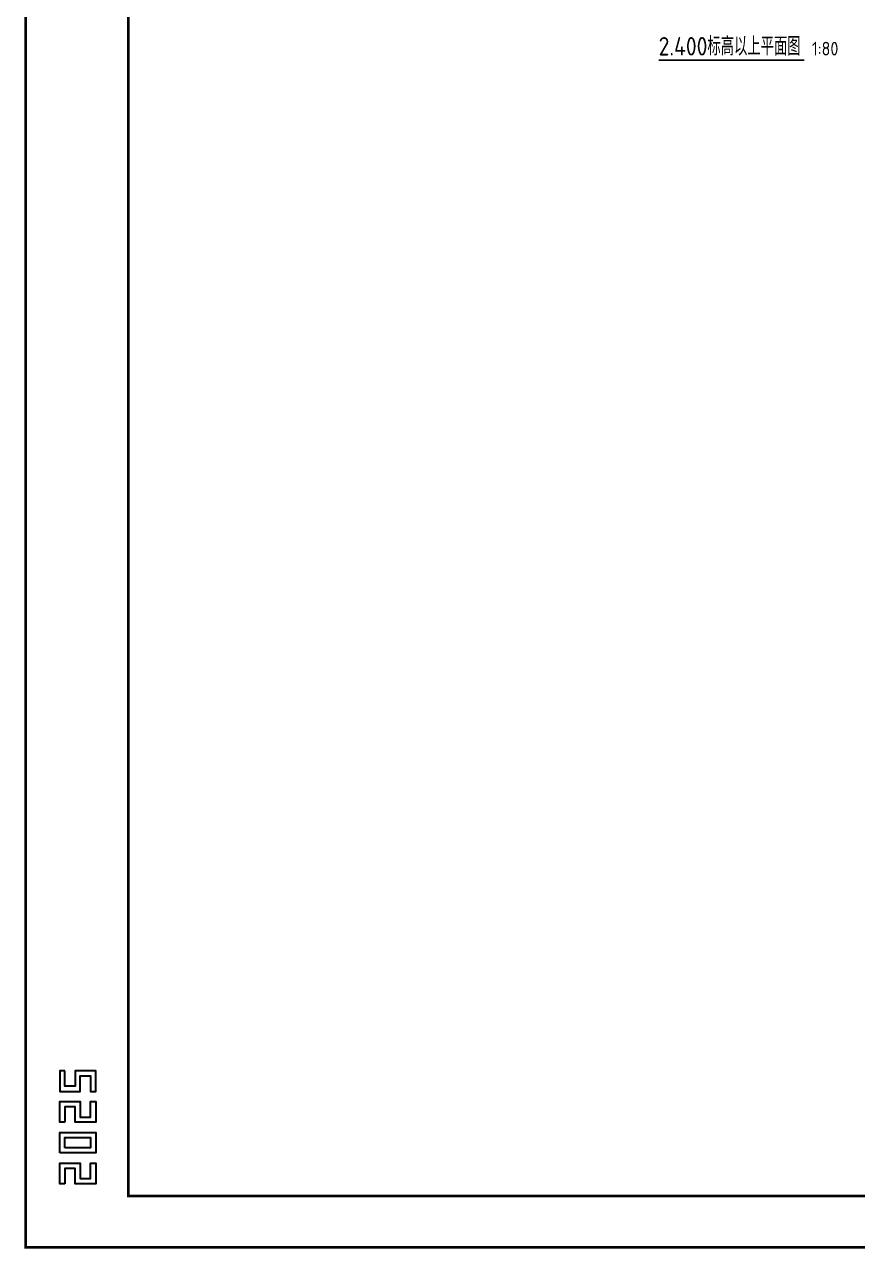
# Model space of a CAD drawing. Extents: x -1396510 to 1250330, y -1892470 to 1623980.
# Drawn here: x 304629 to 328975, y -1383327 to -1347547 of the extents above; entities that cross this region are included whole.
import ezdxf
from ezdxf.enums import TextEntityAlignment as Align

# ---------------------------------------------------------------- set-up
doc = ezdxf.new("R2010")
doc.units = 0
doc.header["$LTSCALE"] = 1000
doc.header["$MEASUREMENT"] = 0
doc.layers.get('Defpoints').update_dxf_attribs({"color": 210})
doc.layers.add('0-cxFrame', color=155, linetype='Continuous')
doc.layers.add('A-AXIS-DP', color=126, linetype='Continuous')
doc.layers.add('0-cxText', color=131, linetype='Continuous', lineweight=25)
doc.layers.add('A-云线2', color=3, linetype='Continuous', plot=False)
doc.styles.add('cx_tuming', font='simhei.ttf')
doc.styles.add('cx_tuqian1', font='')
doc.styles.get("Standard").update_dxf_attribs({"font": 'gbenor.shx', "bigfont": 'gbcbig.shx'})
doc.styles.add('黑体', font='simhei.ttf', dxfattribs={"height": 12})
doc.styles.get('cx_tuqian1').set_extended_font_data('SimSun')

# ---------------------------------------------------------------- blocks, each defined once
blk = doc.blocks.new('世赫3#厂房一层0821')
at = {"layer": 'A-AXIS-DP', "const_width": 56}
blk.add_lwpolyline([(-12202.8, -60515.8), (-7946.4, -60515.8)], dxfattribs=at)
at = {"layer": 'A-AXIS-DP', "color": 7}
for s, height, p in [('2.400标高以上平面图', 540.142, (-12202.8, -60380)), ('1:80', 400, (-7722.4, -60380))]:
    blk.add_text(s, height=height, dxfattribs=at).set_placement(p)
blk = doc.blocks.new('TK22.A0+2 L(Dragon)')
at = {"layer": '0-cxFrame', "color": 7, "const_width": 0.5}
blk.add_lwpolyline([(0, 0), (-1783, 0), (-1783, 841), (0, 841)], close=True, dxfattribs=at)
at = {"layer": '0-cxFrame', "const_width": 0.5}
blk.add_lwpolyline([(-80, 10), (-1763, 10), (-1763, 831), (-80, 831)], close=True, dxfattribs=at)
at = {"layer": 'Defpoints', "color": 2}
for points in [[(-1775.37, 34.37), (-1776.37, 34.37), (-1776.37, 30.37), (-1772.37, 30.37), (-1772.37, 33.37), (-1770.37, 33.37), (-1770.37, 30.37), (-1769.37, 30.37), (-1769.37, 34.37), (-1773.37, 34.37), (-1773.37, 31.37), (-1775.37, 31.37), (-1775.37, 34.37)], [(-1775.37, 24.37), (-1776.37, 24.37), (-1776.37, 28.37), (-1772.37, 28.37), (-1772.37, 25.37), (-1770.37, 25.37), (-1770.37, 28.37), (-1769.37, 28.37), (-1769.37, 24.37), (-1773.37, 24.37), (-1773.37, 27.37), (-1775.37, 27.37), (-1775.37, 24.37)], [(-1775.37, 12.37), (-1776.37, 12.37), (-1776.37, 16.37), (-1772.37, 16.37), (-1772.37, 13.37), (-1770.37, 13.37), (-1770.37, 16.37), (-1769.37, 16.37), (-1769.37, 12.37), (-1773.37, 12.37), (-1773.37, 15.37), (-1775.37, 15.37), (-1775.37, 12.37)]]:
    blk.add_lwpolyline(points, dxfattribs=at)
for points in [[(-1776.37, 18.37), (-1776.37, 22.37), (-1769.37, 22.37), (-1769.37, 18.37)], [(-1775.37, 19.37), (-1775.37, 21.37), (-1770.37, 21.37), (-1770.37, 19.37)]]:
    blk.add_lwpolyline(points, close=True, dxfattribs=at)
at = {"style": '黑体', "flags": 4}
blk.add_attdef('图幅', text='', height=3.3, dxfattribs=at).set_placement((-40, 3), align=Align.RIGHT)
at = {"layer": '0-cxText', "flags": 4}
for tag, height, style, p in [('建设单位', 3.5, 'cx_tuming', (-45, 240)), ('项目名称', 3.5, 'cx_tuming', (-45, 210)), ('子项名称', 3.5, 'cx_tuming', (-45, 180)), ('工程编号', 3.3, 'cx_tuqian1', (-35, 165)), ('图名1', 3.5, 'cx_tuming', (-45, 87)), ('图名2', 3.5, 'cx_tuming', (-45, 79)), ('图名3', 3.5, 'cx_tuming', (-45, 71)), ('出图日期', 3.3, 'cx_tuqian1', (-39, 60)), ('专业', 3.3, 'cx_tuqian1', (-55, 52)), ('图号', 3.3, 'cx_tuqian1', (-55, 44)), ('版次', 3.3, 'cx_tuqian1', (-20, 44))]:
    blk.add_attdef(tag, text='', height=height, dxfattribs=dict(at, style=style)).set_placement(p, align=Align.MIDDLE)
at = {"layer": 'Defpoints', "color": 6, "flags": 4}
for tag, height, style, p in [('tufu', 3.3, '黑体', (-12, 12)), ('dwfname', 4, 'cx_tuqian1', (-80, 3))]:
    blk.add_attdef(tag, text='', height=height, dxfattribs=dict(at, style=style)).set_placement(p, align=Align.RIGHT)

msp = doc.modelspace()

# ---------------------------------------------------------------- block references
at = {"layer": '0-cxFrame', "xscale": 150, "yscale": 150, "zscale": 150}
msp.add_blockref('TK22.A0+2 L(Dragon)', (572116.2, -1383290), dxfattribs=at)
at = {"layer": 'A-云线2'}
msp.add_blockref('世赫3#厂房一层0821', (335365.8, -1288074), dxfattribs=at)

doc.saveas('drawing.dxf')
